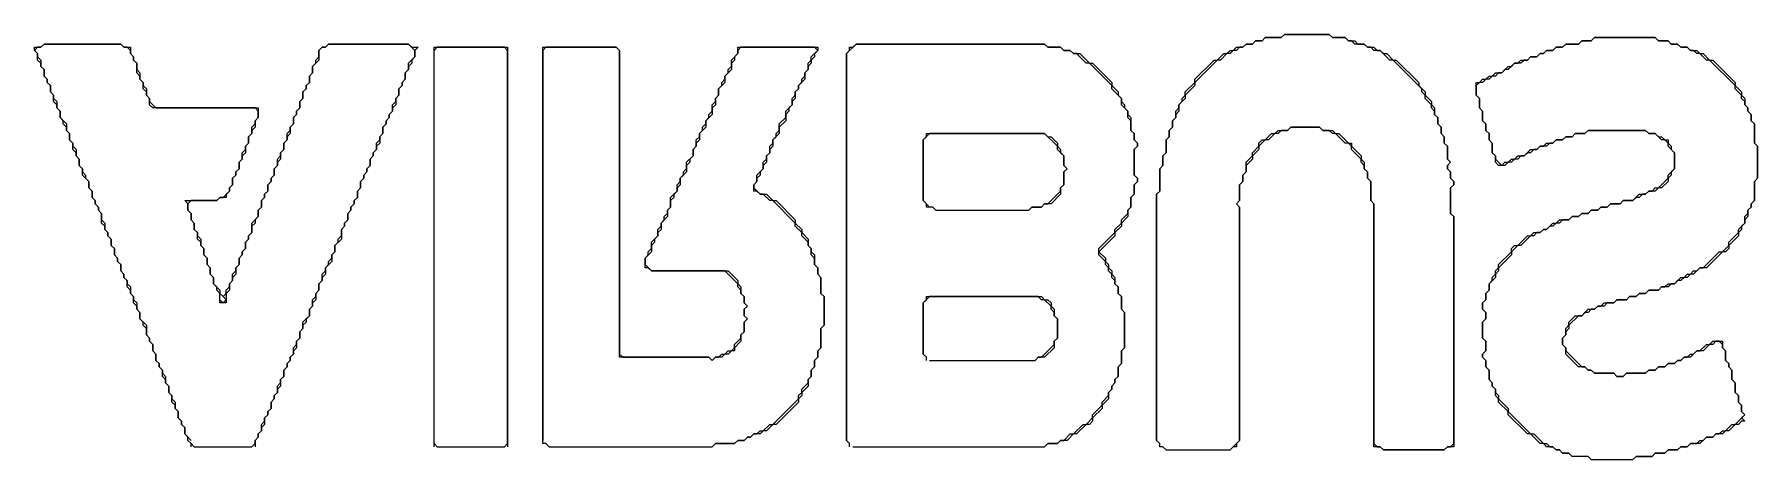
# Model space of a CAD drawing. Header units: metres. Extents: x 80 to 619, y 233 to 366.
import ezdxf

# ---------------------------------------------------------------- set-up
doc = ezdxf.new("R2010")
doc.units = ezdxf.units.M
doc.layers.add('BITMAP_CONTOUR_LINES', color=3, linetype='Continuous')

msp = doc.modelspace()

# ---------------------------------------------------------------- linework, layer by layer
at = {"layer": 'BITMAP_CONTOUR_LINES', "lineweight": 20}
for p, q in [((81, 362), (80, 361)), ((80, 361), (80, 362)), ((80, 362), (82, 362)), ((82, 362), (81, 362)), ((83, 363), (82, 362)), ((82, 362), (83, 363)), ((107, 363), (83, 363)), ((83, 363), (107, 363)), ((108, 362), (107, 363)), ((107, 363), (108, 362)), ((109, 362), (108, 362)), ((108, 362), (110, 362)), ((110, 361), (109, 362)), ((110, 362), (110, 360)), ((170, 362), (169, 361)), ((169, 361), (170, 362)), ((171, 362), (170, 362)), ((170, 362), (171, 362)), ((172, 363), (171, 362)), ((171, 362), (172, 363)), ((197, 363), (172, 363)), ((172, 363), (197, 363)), ((199, 361), (197, 363)), ((197, 363), (198, 362)), ((198, 362), (200, 362)), ((200, 362), (199, 361)), ((206, 362), (205, 361)), ((205, 237), (205, 362)), ((205, 362), (228, 362)), ((205, 237), (205, 362)), ((227, 362), (206, 362)), ((228, 361), (227, 362)), ((228, 362), (228, 237)), ((240, 362), (239, 361)), ((239, 238), (239, 362)), ((239, 362), (262, 362)), ((262, 362), (240, 362)), ((263, 361), (262, 362)), ((262, 362), (263, 361)), ((301, 362), (300, 361)), ((300, 360), (300, 362)), ((300, 362), (325, 362)), ((324, 362), (301, 362)), ((325, 361), (324, 362)), ((325, 362), (325, 361)), ((337, 363), (334, 360)), ((335, 361), (335, 362)), ((335, 362), (336, 362)), ((336, 362), (337, 363)), ((396, 363), (337, 363)), ((337, 363), (396, 363)), ((397, 362), (396, 363)), ((396, 363), (397, 362)), ((401, 362), (397, 362)), ((397, 362), (401, 362)), ((402, 361), (401, 362)), ((401, 362), (402, 361)), ((455, 361), (456, 362)), ((457, 362), (456, 361)), ((456, 362), (458, 362)), ((458, 362), (457, 362)), ((459, 363), (458, 362)), ((458, 362), (459, 363)), ((461, 363), (459, 363)), ((459, 363), (461, 363)), ((462, 364), (461, 363)), ((461, 363), (462, 364)), ((464, 364), (462, 364)), ((462, 364), (464, 364)), ((465, 365), (464, 364)), ((464, 364), (465, 365)), ((470, 365), (465, 365)), ((465, 365), (470, 365)), ((471, 366), (470, 365)), ((470, 365), (471, 366)), ((485, 366), (471, 366)), ((471, 366), (485, 366)), ((486, 365), (485, 366)), ((485, 366), (486, 365)), ((490, 365), (486, 365)), ((486, 365), (490, 365)), ((491, 364), (490, 365)), ((490, 365), (491, 364)), ((492, 364), (491, 364)), ((491, 364), (493, 364)), ((493, 363), (492, 364)), ((493, 364), (494, 363)), ((496, 363), (493, 363)), ((494, 363), (496, 363)), ((497, 362), (496, 363)), ((496, 363), (497, 362)), ((498, 362), (497, 362)), ((497, 362), (499, 362)), ((499, 361), (498, 362)), ((499, 362), (500, 361)), ((556, 362), (555, 361)), ((555, 361), (556, 362)), ((558, 362), (556, 362)), ((556, 362), (558, 362)), ((559, 363), (558, 362)), ((558, 362), (559, 363)), ((563, 363), (559, 363)), ((559, 363), (563, 363)), ((564, 364), (563, 363)), ((563, 363), (564, 364)), ((567, 364), (564, 364)), ((564, 364), (567, 364)), ((568, 365), (567, 364)), ((567, 364), (568, 365)), ((587, 365), (568, 365)), ((568, 365), (587, 365)), ((588, 364), (587, 365)), ((587, 365), (588, 364)), ((591, 364), (588, 364)), ((588, 364), (591, 364)), ((592, 363), (591, 364)), ((591, 364), (592, 363)), ((594, 363), (592, 363)), ((592, 363), (594, 363)), ((595, 362), (594, 363)), ((594, 363), (595, 362)), ((597, 362), (595, 362)), ((595, 362), (597, 362)), ((598, 361), (597, 362)), ((597, 362), (598, 361)), ((80, 361), (81, 360)), ((81, 360), (80, 361)), ((81, 360), (81, 359)), ((81, 358), (81, 360)), ((81, 359), (82, 358)), ((82, 357), (81, 358)), ((82, 358), (82, 356)), ((82, 356), (82, 357)), ((82, 356), (83, 355)), ((83, 355), (82, 356)), ((110, 360), (110, 361)), ((111, 359), (110, 360)), ((110, 360), (111, 359)), ((111, 358), (111, 359)), ((111, 359), (111, 358)), ((112, 357), (111, 358)), ((111, 358), (112, 357)), ((112, 354), (112, 357)), ((112, 357), (112, 355)), ((169, 358), (167, 356)), ((167, 356), (168, 357)), ((167, 356), (167, 354)), ((167, 354), (167, 356)), ((168, 358), (169, 359)), ((168, 357), (168, 358)), ((169, 361), (169, 358)), ((169, 359), (169, 361)), ((197, 357), (199, 359)), ((197, 355), (197, 357)), ((198, 357), (197, 356)), ((197, 356), (197, 355)), ((199, 359), (198, 358)), ((198, 358), (198, 357)), ((199, 359), (199, 361)), ((199, 361), (199, 359)), ((228, 238), (228, 361)), ((239, 361), (239, 239)), ((263, 265), (263, 361)), ((263, 361), (263, 266)), ((297, 355), (298, 356)), ((298, 358), (300, 360)), ((299, 358), (298, 357)), ((298, 356), (298, 358)), ((298, 357), (298, 355)), ((300, 360), (299, 359)), ((299, 359), (299, 358)), ((300, 361), (300, 360)), ((322, 357), (323, 358)), ((322, 355), (322, 357)), ((323, 357), (322, 356)), ((322, 356), (322, 355)), ((323, 359), (325, 361)), ((323, 358), (323, 359)), ((324, 359), (323, 358)), ((323, 358), (323, 357)), ((325, 361), (324, 360)), ((324, 360), (324, 359)), ((334, 360), (335, 361)), ((334, 360), (334, 239)), ((334, 239), (334, 360)), ((404, 361), (402, 361)), ((402, 361), (404, 361)), ((405, 360), (404, 361)), ((404, 361), (405, 360)), ((406, 360), (405, 360)), ((405, 360), (407, 360)), ((409, 357), (406, 360)), ((407, 360), (410, 357)), ((410, 357), (409, 357)), ((417, 350), (410, 357)), ((410, 357), (411, 357)), ((411, 357), (417, 351)), ((450, 358), (443, 351)), ((443, 352), (449, 358)), ((449, 358), (450, 358)), ((450, 358), (452, 360)), ((451, 358), (450, 358)), ((453, 360), (451, 358)), ((452, 360), (453, 360)), ((453, 360), (454, 361)), ((454, 360), (453, 360)), ((455, 361), (454, 360)), ((454, 361), (455, 361)), ((456, 361), (455, 361)), ((501, 361), (499, 361)), ((500, 361), (501, 361)), ((504, 358), (501, 361)), ((501, 361), (502, 360)), ((502, 360), (503, 360)), ((503, 360), (505, 358)), ((505, 358), (504, 358)), ((514, 349), (505, 358)), ((505, 358), (506, 358)), ((506, 358), (513, 351)), ((539, 354), (541, 356)), ((543, 357), (541, 355)), ((541, 356), (542, 356)), ((542, 356), (543, 357)), ((545, 357), (543, 357)), ((543, 357), (544, 357)), ((544, 357), (545, 358)), ((546, 358), (545, 357)), ((545, 358), (547, 358)), ((547, 358), (546, 358)), ((548, 359), (547, 358)), ((547, 358), (548, 359)), ((550, 359), (548, 359)), ((548, 359), (550, 359)), ((551, 360), (550, 359)), ((550, 359), (551, 360)), ((552, 360), (551, 360)), ((551, 360), (552, 360)), ((553, 361), (552, 360)), ((552, 360), (553, 361)), ((555, 361), (553, 361)), ((553, 361), (555, 361)), ((599, 361), (598, 361)), ((598, 361), (600, 361)), ((600, 360), (599, 361)), ((600, 361), (601, 360)), ((601, 360), (600, 360)), ((603, 358), (601, 360)), ((601, 360), (602, 360)), ((602, 360), (604, 358)), ((604, 358), (603, 358)), ((612, 350), (604, 358)), ((604, 358), (605, 358)), ((605, 358), (612, 351)), ((83, 355), (83, 353)), ((83, 353), (83, 355)), ((83, 353), (84, 352)), ((84, 352), (83, 353)), ((84, 352), (84, 351)), ((84, 351), (84, 352)), ((84, 351), (85, 350)), ((85, 350), (84, 351)), ((112, 355), (113, 354)), ((113, 353), (112, 354)), ((113, 354), (113, 352)), ((113, 352), (113, 353)), ((114, 351), (113, 352)), ((113, 352), (114, 351)), ((114, 349), (114, 351)), ((114, 351), (114, 350)), ((166, 351), (165, 350)), ((165, 350), (166, 351)), ((167, 354), (166, 353)), ((166, 353), (167, 354)), ((166, 353), (166, 351)), ((166, 351), (166, 353)), ((195, 351), (196, 352)), ((196, 352), (195, 351)), ((195, 350), (195, 351)), ((195, 351), (195, 350)), ((196, 354), (197, 355)), ((197, 355), (196, 354)), ((196, 352), (196, 354)), ((196, 354), (196, 352)), ((296, 351), (294, 349)), ((295, 351), (296, 352)), ((295, 350), (295, 351)), ((298, 355), (296, 353)), ((296, 353), (297, 354)), ((296, 353), (296, 351)), ((296, 352), (296, 353)), ((297, 354), (297, 355)), ((321, 352), (319, 350)), ((319, 350), (320, 351)), ((320, 352), (321, 353)), ((320, 351), (320, 352)), ((321, 354), (322, 355)), ((322, 355), (321, 354)), ((321, 353), (321, 354)), ((321, 354), (321, 352)), ((417, 351), (417, 350)), ((440, 348), (443, 351)), ((443, 351), (443, 352)), ((443, 351), (443, 350)), ((513, 351), (513, 350)), ((532, 351), (531, 350)), ((531, 347), (531, 351)), ((531, 351), (532, 351)), ((532, 351), (533, 352)), ((533, 351), (532, 351)), ((534, 352), (533, 351)), ((533, 352), (534, 352)), ((534, 352), (535, 353)), ((535, 352), (534, 352)), ((536, 353), (535, 352)), ((535, 353), (536, 353)), ((536, 353), (537, 354)), ((537, 353), (536, 353)), ((538, 354), (537, 353)), ((537, 354), (539, 354)), ((539, 354), (538, 354)), ((540, 355), (539, 354)), ((541, 355), (540, 355)), ((612, 351), (612, 350)), ((85, 350), (85, 348)), ((85, 348), (85, 350)), ((85, 348), (86, 347)), ((86, 347), (85, 348)), ((86, 347), (86, 346)), ((86, 345), (86, 347)), ((86, 346), (87, 345)), ((87, 344), (86, 345)), ((87, 345), (87, 343)), ((114, 350), (115, 349)), ((115, 348), (114, 349)), ((115, 349), (115, 347)), ((115, 347), (115, 348)), ((116, 346), (115, 347)), ((115, 347), (116, 346)), ((116, 344), (116, 346)), ((116, 346), (116, 345)), ((116, 345), (118, 343)), ((164, 346), (163, 345)), ((163, 345), (164, 346)), ((163, 345), (163, 343)), ((163, 343), (163, 345)), ((165, 349), (164, 348)), ((164, 348), (165, 349)), ((164, 348), (164, 346)), ((164, 346), (164, 348)), ((165, 350), (165, 349)), ((165, 349), (165, 350)), ((192, 344), (193, 345)), ((193, 346), (194, 347)), ((194, 347), (193, 346)), ((193, 345), (193, 346)), ((193, 346), (193, 344)), ((194, 349), (195, 350)), ((195, 350), (194, 349)), ((194, 347), (194, 349)), ((194, 349), (194, 347)), ((292, 344), (293, 345)), ((294, 347), (293, 346)), ((293, 346), (294, 347)), ((293, 346), (293, 344)), ((293, 345), (293, 346)), ((294, 349), (295, 350)), ((294, 349), (294, 347)), ((294, 347), (294, 349)), ((317, 346), (318, 347)), ((317, 344), (317, 346)), ((318, 346), (317, 345)), ((317, 345), (317, 344)), ((318, 348), (319, 349)), ((319, 349), (318, 348)), ((318, 347), (318, 348)), ((318, 348), (318, 346)), ((319, 349), (319, 350)), ((319, 350), (319, 349)), ((417, 349), (417, 350)), ((417, 350), (419, 348)), ((420, 346), (417, 349)), ((419, 348), (419, 347)), ((419, 347), (420, 346)), ((420, 344), (420, 346)), ((420, 346), (420, 345)), ((420, 345), (421, 344)), ((440, 346), (438, 344)), ((438, 344), (439, 345)), ((439, 346), (440, 347)), ((439, 345), (439, 346)), ((443, 350), (440, 347)), ((440, 347), (440, 348)), ((440, 347), (440, 346)), ((513, 350), (515, 348)), ((514, 348), (514, 349)), ((515, 347), (514, 348)), ((515, 348), (515, 347)), ((515, 346), (515, 347)), ((515, 347), (517, 345)), ((517, 344), (515, 346)), ((517, 345), (517, 344)), ((531, 350), (531, 347)), ((531, 347), (532, 346)), ((532, 346), (531, 347)), ((532, 346), (532, 343)), ((532, 343), (532, 346)), ((612, 349), (612, 350)), ((612, 350), (614, 348)), ((614, 347), (612, 349)), ((614, 348), (614, 347)), ((614, 346), (614, 347)), ((614, 347), (615, 346)), ((615, 345), (614, 346)), ((615, 346), (615, 344)), ((615, 344), (615, 345)), ((87, 343), (87, 344)), ((87, 343), (88, 342)), ((88, 342), (87, 343)), ((88, 342), (88, 340)), ((88, 340), (88, 342)), ((88, 340), (90, 338)), ((89, 339), (88, 340)), ((117, 343), (116, 344)), ((149, 343), (117, 343)), ((118, 343), (150, 343)), ((150, 342), (149, 343)), ((149, 339), (150, 340)), ((150, 340), (149, 339)), ((150, 343), (150, 340)), ((150, 340), (150, 342)), ((162, 341), (161, 340)), ((161, 340), (162, 341)), ((161, 340), (161, 338)), ((161, 338), (161, 340)), ((163, 343), (162, 342)), ((162, 342), (163, 343)), ((162, 342), (162, 341)), ((162, 341), (162, 342)), ((190, 339), (191, 340)), ((191, 340), (190, 339)), ((191, 341), (192, 342)), ((192, 342), (191, 341)), ((191, 340), (191, 341)), ((191, 341), (191, 340)), ((192, 342), (192, 344)), ((193, 344), (192, 343)), ((192, 343), (192, 342)), ((292, 341), (290, 339)), ((290, 339), (291, 340)), ((291, 341), (292, 342)), ((291, 340), (291, 341)), ((293, 344), (292, 343)), ((292, 342), (292, 344)), ((292, 343), (292, 341)), ((313, 338), (315, 340)), ((315, 342), (317, 344)), ((315, 340), (315, 342)), ((316, 342), (315, 341)), ((315, 341), (315, 339)), ((317, 344), (316, 343)), ((316, 343), (316, 342)), ((422, 342), (420, 344)), ((421, 344), (421, 343)), ((421, 343), (422, 342)), ((422, 340), (422, 342)), ((422, 342), (422, 341)), ((422, 341), (423, 340)), ((423, 339), (422, 340)), ((423, 340), (423, 336)), ((437, 340), (436, 339)), ((436, 339), (437, 340)), ((437, 342), (438, 343)), ((438, 342), (437, 341)), ((437, 340), (437, 342)), ((437, 341), (437, 340)), ((438, 344), (438, 342)), ((438, 343), (438, 344)), ((517, 343), (517, 344)), ((517, 344), (518, 343)), ((518, 342), (517, 343)), ((518, 343), (518, 341)), ((518, 341), (518, 342)), ((519, 340), (518, 341)), ((518, 341), (519, 340)), ((519, 338), (519, 340)), ((519, 340), (519, 338)), ((532, 343), (533, 342)), ((533, 342), (532, 343)), ((533, 342), (533, 339)), ((533, 339), (533, 342)), ((616, 343), (615, 344)), ((615, 344), (616, 343)), ((616, 342), (616, 343)), ((616, 343), (616, 342)), ((617, 341), (616, 342)), ((616, 342), (617, 341)), ((617, 339), (617, 341)), ((617, 341), (617, 339)), ((89, 338), (89, 339)), ((90, 337), (89, 338)), ((90, 338), (90, 336)), ((90, 336), (90, 337)), ((90, 336), (91, 335)), ((91, 335), (90, 336)), ((91, 335), (91, 333)), ((91, 333), (91, 335)), ((147, 334), (148, 335)), ((148, 335), (147, 334)), ((148, 337), (149, 338)), ((148, 335), (148, 337)), ((149, 337), (148, 336)), ((148, 336), (148, 335)), ((149, 338), (149, 339)), ((149, 339), (149, 337)), ((159, 335), (160, 336)), ((160, 335), (159, 334)), ((159, 333), (159, 335)), ((161, 338), (160, 337)), ((160, 337), (161, 338)), ((160, 337), (160, 335)), ((160, 336), (160, 337)), ((188, 334), (189, 335)), ((189, 335), (188, 334)), ((189, 337), (190, 338)), ((190, 338), (189, 337)), ((189, 335), (189, 337)), ((189, 337), (189, 335)), ((190, 338), (190, 339)), ((190, 339), (190, 338)), ((290, 337), (288, 335)), ((288, 335), (289, 336)), ((288, 335), (288, 333)), ((288, 334), (288, 335)), ((289, 337), (290, 338)), ((289, 336), (289, 337)), ((290, 339), (290, 337)), ((290, 338), (290, 339)), ((313, 335), (311, 333)), ((312, 335), (313, 336)), ((312, 334), (312, 335)), ((315, 339), (313, 337)), ((313, 336), (313, 338)), ((313, 337), (313, 335)), ((360, 335), (358, 333)), ((359, 334), (359, 335)), ((359, 335), (396, 335)), ((396, 335), (360, 335)), ((400, 331), (396, 335)), ((396, 335), (397, 334)), ((423, 336), (423, 339)), ((424, 335), (423, 336)), ((423, 336), (424, 335)), ((424, 333), (424, 335)), ((424, 335), (424, 333)), ((436, 337), (435, 336)), ((435, 336), (436, 337)), ((435, 336), (435, 334)), ((435, 334), (435, 336)), ((436, 339), (436, 337)), ((436, 337), (436, 339)), ((465, 333), (467, 335)), ((468, 335), (466, 333)), ((467, 335), (468, 335)), ((468, 335), (469, 336)), ((469, 335), (468, 335)), ((469, 336), (472, 336)), ((470, 336), (469, 335)), ((472, 336), (470, 336)), ((472, 336), (473, 337)), ((473, 337), (472, 336)), ((473, 337), (482, 337)), ((482, 337), (473, 337)), ((482, 337), (483, 336)), ((483, 336), (482, 337)), ((483, 336), (486, 336)), ((485, 336), (483, 336)), ((486, 335), (485, 336)), ((486, 336), (487, 335)), ((487, 335), (486, 335)), ((487, 335), (488, 335)), ((490, 332), (487, 335)), ((488, 335), (491, 332)), ((520, 337), (519, 338)), ((519, 338), (520, 337)), ((520, 335), (520, 337)), ((520, 337), (520, 335)), ((521, 334), (520, 335)), ((520, 335), (521, 334)), ((533, 339), (534, 338)), ((534, 338), (533, 339)), ((534, 338), (534, 336)), ((534, 336), (534, 338)), ((534, 336), (535, 335)), ((535, 335), (534, 336)), ((535, 335), (535, 333)), ((535, 333), (535, 335)), ((561, 334), (562, 335)), ((562, 335), (561, 334)), ((562, 335), (565, 335)), ((565, 335), (562, 335)), ((565, 335), (566, 336)), ((566, 336), (565, 335)), ((566, 336), (584, 336)), ((584, 336), (566, 336)), ((584, 336), (585, 335)), ((585, 335), (584, 336)), ((585, 335), (587, 335)), ((587, 335), (585, 335)), ((587, 335), (588, 334)), ((589, 333), (587, 335)), ((618, 338), (617, 339)), ((617, 339), (618, 338)), ((618, 332), (618, 338)), ((618, 338), (618, 332)), ((91, 333), (92, 332)), ((92, 332), (91, 333)), ((92, 332), (92, 331)), ((92, 330), (92, 332)), ((92, 331), (93, 330)), ((93, 329), (92, 330)), ((93, 330), (93, 328)), ((93, 328), (93, 329)), ((145, 329), (146, 330)), ((145, 327), (145, 329)), ((146, 329), (145, 328)), ((146, 331), (147, 332)), ((147, 332), (146, 331)), ((146, 330), (146, 331)), ((146, 331), (146, 329)), ((147, 332), (147, 334)), ((147, 334), (147, 332)), ((158, 330), (157, 329)), ((157, 329), (158, 330)), ((157, 329), (157, 327)), ((157, 328), (157, 329)), ((159, 333), (158, 332)), ((158, 332), (159, 333)), ((158, 332), (158, 330)), ((158, 330), (158, 332)), ((159, 334), (159, 333)), ((186, 329), (187, 330)), ((187, 330), (186, 329)), ((186, 328), (186, 329)), ((186, 329), (186, 328)), ((187, 332), (188, 333)), ((187, 330), (187, 332)), ((188, 332), (187, 331)), ((187, 331), (187, 330)), ((188, 333), (188, 334)), ((188, 334), (188, 332)), ((287, 331), (286, 330)), ((286, 330), (287, 331)), ((286, 330), (286, 328)), ((286, 328), (286, 330)), ((287, 333), (288, 334)), ((288, 333), (287, 332)), ((287, 331), (287, 333)), ((287, 332), (287, 331)), ((309, 328), (310, 329)), ((310, 329), (309, 328)), ((310, 331), (311, 332)), ((310, 329), (310, 331)), ((311, 331), (310, 330)), ((310, 330), (310, 329)), ((311, 333), (312, 334)), ((311, 332), (311, 333)), ((311, 333), (311, 331)), ((358, 333), (359, 334)), ((358, 333), (358, 314)), ((358, 314), (358, 333)), ((397, 334), (398, 334)), ((398, 334), (400, 332)), ((400, 332), (400, 331)), ((400, 330), (400, 331)), ((400, 331), (401, 330)), ((402, 328), (400, 330)), ((401, 330), (401, 329)), ((401, 329), (402, 328)), ((425, 332), (424, 333)), ((424, 333), (425, 332)), ((424, 330), (425, 331)), ((425, 331), (424, 330)), ((424, 322), (424, 330)), ((424, 330), (424, 322)), ((425, 331), (425, 332)), ((425, 332), (425, 331)), ((434, 329), (433, 328)), ((433, 328), (434, 329)), ((435, 334), (434, 333)), ((434, 333), (435, 334)), ((434, 333), (434, 329)), ((434, 329), (434, 333)), ((461, 329), (463, 331)), ((463, 330), (461, 328)), ((461, 328), (461, 329)), ((463, 332), (464, 333)), ((465, 333), (463, 331)), ((463, 331), (463, 332)), ((463, 331), (463, 330)), ((464, 333), (465, 333)), ((466, 333), (465, 333)), ((491, 332), (490, 332)), ((491, 332), (492, 332)), ((492, 331), (491, 332)), ((492, 332), (492, 331)), ((492, 331), (495, 328)), ((492, 330), (492, 331)), ((495, 327), (492, 330)), ((521, 332), (521, 334)), ((521, 334), (521, 332)), ((522, 331), (521, 332)), ((521, 332), (522, 331)), ((522, 327), (522, 331)), ((522, 331), (522, 327)), ((535, 333), (536, 332)), ((536, 332), (535, 333)), ((536, 332), (536, 329)), ((536, 329), (536, 332)), ((536, 329), (537, 328)), ((537, 328), (536, 329)), ((546, 328), (548, 330)), ((547, 329), (546, 328)), ((548, 329), (547, 329)), ((548, 330), (550, 330)), ((549, 330), (548, 329)), ((550, 330), (549, 330)), ((550, 330), (551, 331)), ((551, 331), (550, 330)), ((551, 331), (552, 331)), ((553, 331), (551, 331)), ((552, 331), (553, 332)), ((553, 332), (555, 332)), ((554, 332), (553, 331)), ((555, 332), (554, 332)), ((555, 332), (556, 333)), ((556, 333), (555, 332)), ((556, 333), (558, 333)), ((558, 333), (556, 333)), ((558, 333), (559, 334)), ((559, 334), (558, 333)), ((559, 334), (561, 334)), ((561, 334), (559, 334)), ((588, 334), (589, 334)), ((589, 334), (590, 333)), ((590, 333), (589, 333)), ((590, 333), (591, 333)), ((591, 332), (590, 333)), ((591, 333), (591, 332)), ((591, 332), (592, 331)), ((591, 331), (591, 332)), ((593, 329), (591, 331)), ((592, 331), (592, 330)), ((592, 330), (593, 329)), ((593, 329), (593, 324)), ((593, 324), (593, 329)), ((619, 331), (618, 332)), ((618, 332), (619, 331)), ((619, 321), (619, 331)), ((619, 331), (619, 321)), ((93, 328), (94, 327)), ((94, 327), (93, 328)), ((94, 327), (94, 325)), ((94, 325), (94, 327)), ((94, 325), (95, 324)), ((95, 324), (94, 325)), ((95, 324), (95, 323)), ((95, 322), (95, 324)), ((143, 323), (144, 324)), ((144, 324), (143, 323)), ((144, 326), (145, 327)), ((145, 327), (144, 326)), ((144, 324), (144, 326)), ((144, 326), (144, 324)), ((145, 328), (145, 327)), ((156, 325), (155, 324)), ((155, 324), (156, 325)), ((155, 324), (155, 322)), ((155, 322), (155, 324)), ((156, 327), (157, 328)), ((157, 327), (156, 326)), ((156, 325), (156, 327)), ((156, 326), (156, 325)), ((184, 324), (185, 325)), ((185, 325), (184, 324)), ((184, 323), (184, 324)), ((184, 324), (184, 323)), ((185, 327), (186, 328)), ((186, 328), (185, 327)), ((185, 325), (185, 327)), ((185, 327), (185, 325)), ((283, 323), (284, 324)), ((284, 326), (286, 328)), ((285, 326), (284, 325)), ((284, 324), (284, 326)), ((284, 325), (284, 323)), ((286, 328), (285, 327)), ((285, 327), (285, 326)), ((306, 322), (308, 324)), ((308, 324), (307, 323)), ((308, 326), (309, 327)), ((308, 324), (308, 326)), ((309, 326), (308, 325)), ((308, 325), (308, 324)), ((309, 327), (309, 328)), ((309, 328), (309, 326)), ((402, 325), (402, 328)), ((402, 328), (402, 325)), ((403, 324), (402, 325)), ((402, 325), (403, 324)), ((402, 323), (403, 324)), ((403, 324), (402, 323)), ((433, 325), (432, 324)), ((432, 324), (433, 325)), ((432, 324), (432, 317)), ((432, 317), (432, 324)), ((433, 328), (433, 325)), ((433, 325), (433, 328)), ((459, 326), (461, 328)), ((461, 327), (459, 325)), ((459, 323), (459, 326)), ((459, 325), (459, 323)), ((461, 328), (461, 327)), ((495, 328), (495, 327)), ((495, 327), (496, 326)), ((495, 326), (495, 327)), ((496, 325), (495, 326)), ((496, 326), (496, 324)), ((496, 324), (496, 325)), ((496, 324), (497, 323)), ((497, 323), (496, 324)), ((523, 326), (522, 327)), ((522, 327), (523, 326)), ((522, 325), (523, 326)), ((523, 326), (522, 325)), ((522, 324), (522, 325)), ((522, 325), (522, 324)), ((523, 323), (522, 324)), ((522, 324), (523, 323)), ((537, 328), (537, 327)), ((537, 326), (537, 328)), ((537, 327), (539, 325)), ((538, 325), (537, 326)), ((540, 325), (538, 325)), ((539, 325), (540, 326)), ((540, 326), (541, 326)), ((541, 326), (540, 325)), ((541, 326), (542, 327)), ((542, 326), (541, 326)), ((542, 327), (543, 327)), ((543, 327), (542, 326)), ((543, 327), (544, 328)), ((544, 327), (543, 327)), ((544, 328), (546, 328)), ((545, 328), (544, 327)), ((546, 328), (545, 328)), ((591, 322), (593, 324)), ((593, 324), (592, 323)), ((95, 323), (96, 322)), ((97, 320), (95, 322)), ((96, 322), (96, 321)), ((96, 321), (97, 320)), ((97, 320), (97, 318)), ((97, 318), (97, 320)), ((141, 318), (142, 319)), ((142, 319), (141, 318)), ((142, 321), (143, 322)), ((143, 322), (142, 321)), ((142, 319), (142, 321)), ((142, 321), (142, 319)), ((143, 322), (143, 323)), ((143, 323), (143, 322)), ((154, 320), (153, 319)), ((153, 319), (154, 320)), ((153, 319), (153, 317)), ((153, 317), (153, 319)), ((155, 322), (154, 321)), ((154, 321), (155, 322)), ((154, 321), (154, 320)), ((154, 320), (154, 321)), ((182, 320), (183, 321)), ((183, 321), (182, 320)), ((182, 318), (182, 320)), ((182, 320), (182, 318)), ((183, 322), (184, 323)), ((184, 323), (183, 322)), ((183, 321), (183, 322)), ((183, 322), (183, 321)), ((281, 319), (282, 320)), ((282, 319), (281, 318)), ((281, 317), (281, 319)), ((284, 323), (282, 321)), ((282, 321), (283, 322)), ((282, 321), (282, 319)), ((282, 320), (282, 321)), ((283, 322), (283, 323)), ((305, 319), (306, 320)), ((306, 320), (305, 319)), ((305, 317), (305, 319)), ((305, 319), (305, 318)), ((306, 320), (306, 322)), ((307, 322), (306, 321)), ((306, 321), (306, 320)), ((307, 323), (307, 322)), ((401, 318), (402, 319)), ((402, 319), (401, 318)), ((402, 319), (402, 323)), ((402, 323), (402, 319)), ((425, 321), (424, 322)), ((424, 322), (425, 321)), ((424, 319), (425, 320)), ((425, 320), (424, 319)), ((424, 316), (424, 319)), ((424, 319), (424, 316)), ((425, 320), (425, 321)), ((425, 321), (425, 320)), ((457, 319), (458, 320)), ((458, 320), (457, 319)), ((457, 314), (457, 319)), ((457, 319), (457, 314)), ((458, 322), (459, 323)), ((459, 323), (458, 322)), ((458, 320), (458, 322)), ((458, 322), (458, 320)), ((497, 323), (497, 321)), ((497, 321), (497, 323)), ((497, 321), (498, 320)), ((498, 320), (497, 321)), ((498, 320), (498, 314)), ((498, 314), (498, 320)), ((523, 321), (523, 323)), ((523, 323), (523, 321)), ((524, 320), (523, 321)), ((523, 321), (524, 320)), ((523, 318), (524, 319)), ((524, 319), (523, 318)), ((524, 319), (524, 320)), ((524, 320), (524, 319)), ((588, 318), (591, 321)), ((591, 320), (589, 318)), ((592, 322), (591, 321)), ((591, 321), (591, 322)), ((591, 321), (591, 320)), ((592, 323), (592, 322)), ((618, 320), (619, 321)), ((619, 321), (618, 320)), ((618, 314), (618, 320)), ((618, 320), (618, 314)), ((97, 318), (98, 317)), ((98, 317), (97, 318)), ((98, 317), (98, 315)), ((98, 315), (98, 317)), ((98, 315), (99, 314)), ((99, 314), (98, 315)), ((99, 314), (99, 313)), ((99, 313), (99, 314)), ((99, 313), (100, 312)), ((100, 312), (99, 313)), ((128, 313), (127, 314)), ((127, 314), (137, 314)), ((129, 314), (128, 313)), ((128, 311), (128, 313)), ((128, 313), (128, 311)), ((137, 314), (129, 314)), ((137, 314), (138, 315)), ((138, 315), (137, 314)), ((138, 315), (139, 315)), ((140, 315), (138, 315)), ((139, 315), (141, 317)), ((141, 317), (140, 316)), ((140, 316), (140, 315)), ((141, 317), (141, 318)), ((141, 318), (141, 317)), ((152, 315), (151, 314)), ((151, 314), (152, 315)), ((151, 314), (151, 312)), ((151, 312), (151, 314)), ((153, 317), (152, 316)), ((152, 316), (153, 317)), ((152, 316), (152, 315)), ((152, 315), (152, 316)), ((179, 312), (180, 313)), ((180, 313), (179, 312)), ((180, 314), (181, 315)), ((181, 315), (180, 314)), ((180, 313), (180, 314)), ((180, 314), (180, 313)), ((181, 317), (182, 318)), ((182, 318), (181, 317)), ((181, 315), (181, 317)), ((181, 317), (181, 315)), ((279, 315), (281, 317)), ((280, 315), (279, 314)), ((279, 312), (279, 315)), ((279, 314), (279, 312)), ((281, 317), (280, 316)), ((280, 316), (280, 315)), ((281, 318), (281, 317)), ((305, 318), (307, 316)), ((306, 317), (305, 317)), ((307, 316), (306, 317)), ((308, 316), (307, 316)), ((307, 316), (309, 316)), ((310, 314), (308, 316)), ((309, 316), (311, 314)), ((311, 314), (310, 314)), ((318, 307), (311, 314)), ((311, 314), (312, 314)), ((312, 314), (318, 308)), ((358, 314), (360, 312)), ((359, 313), (358, 314)), ((359, 312), (359, 313)), ((395, 312), (396, 313)), ((396, 313), (395, 312)), ((396, 313), (397, 313)), ((398, 313), (396, 313)), ((397, 313), (401, 317)), ((401, 316), (398, 313)), ((401, 317), (401, 318)), ((401, 318), (401, 316)), ((423, 315), (424, 316)), ((424, 316), (423, 315)), ((423, 312), (423, 315)), ((423, 315), (423, 312)), ((432, 317), (431, 316)), ((431, 316), (432, 317)), ((431, 316), (431, 239)), ((431, 239), (431, 316)), ((456, 313), (457, 314)), ((457, 314), (456, 313)), ((457, 312), (456, 313)), ((456, 313), (457, 312)), ((498, 314), (499, 313)), ((499, 313), (498, 314)), ((499, 313), (499, 238)), ((499, 237), (499, 313)), ((523, 310), (523, 318)), ((523, 318), (523, 310)), ((573, 313), (572, 312)), ((572, 312), (573, 313)), ((576, 313), (573, 313)), ((573, 313), (576, 313)), ((577, 314), (576, 313)), ((576, 313), (577, 314)), ((580, 314), (577, 314)), ((577, 314), (580, 314)), ((580, 314), (582, 316)), ((581, 315), (580, 314)), ((582, 315), (581, 315)), ((583, 316), (582, 315)), ((582, 316), (584, 316)), ((584, 316), (583, 316)), ((585, 317), (584, 316)), ((584, 316), (585, 317)), ((587, 317), (585, 317)), ((585, 317), (586, 317)), ((586, 317), (587, 318)), ((588, 318), (587, 317)), ((587, 318), (588, 318)), ((589, 318), (588, 318)), ((617, 313), (618, 314)), ((618, 314), (617, 313)), ((617, 312), (617, 313)), ((617, 313), (617, 312)), ((100, 312), (100, 311)), ((100, 311), (100, 312)), ((100, 311), (101, 310)), ((101, 310), (100, 311)), ((101, 310), (101, 308)), ((101, 307), (101, 310)), ((101, 308), (102, 307)), ((129, 310), (128, 311)), ((128, 311), (129, 310)), ((129, 308), (129, 310)), ((129, 310), (129, 308)), ((130, 307), (129, 308)), ((129, 308), (130, 307)), ((148, 307), (150, 309)), ((150, 309), (149, 308)), ((149, 308), (149, 307)), ((151, 312), (150, 311)), ((150, 311), (151, 312)), ((150, 311), (150, 309)), ((150, 309), (150, 311)), ((177, 307), (178, 308)), ((178, 308), (177, 307)), ((178, 310), (179, 311)), ((179, 311), (178, 310)), ((178, 308), (178, 310)), ((178, 310), (178, 308)), ((179, 311), (179, 312)), ((179, 312), (179, 311)), ((278, 309), (276, 307)), ((276, 307), (277, 308)), ((277, 309), (278, 310)), ((277, 308), (277, 309)), ((279, 312), (278, 311)), ((278, 311), (279, 312)), ((278, 311), (278, 309)), ((278, 310), (278, 311)), ((318, 308), (318, 307)), ((361, 312), (359, 312)), ((361, 312), (362, 311)), ((361, 312), (362, 311)), ((362, 311), (361, 312)), ((362, 311), (361, 312)), ((362, 311), (391, 311)), ((391, 311), (392, 312)), ((392, 312), (391, 311)), ((392, 312), (395, 312)), ((395, 312), (392, 312)), ((420, 308), (422, 310)), ((422, 309), (420, 307)), ((420, 307), (420, 308)), ((422, 311), (423, 312)), ((423, 312), (422, 311)), ((422, 310), (422, 311)), ((422, 311), (422, 309)), ((457, 239), (457, 312)), ((457, 312), (457, 239)), ((524, 309), (523, 310)), ((523, 310), (524, 309)), ((524, 238), (524, 309)), ((524, 309), (524, 237)), ((556, 307), (557, 308)), ((558, 308), (557, 307)), ((557, 308), (560, 308)), ((560, 308), (558, 308)), ((561, 309), (560, 308)), ((560, 308), (561, 309)), ((563, 309), (561, 309)), ((561, 309), (563, 309)), ((564, 310), (563, 309)), ((563, 309), (564, 310)), ((566, 310), (564, 310)), ((564, 310), (566, 310)), ((567, 311), (566, 310)), ((566, 310), (567, 311)), ((569, 311), (567, 311)), ((567, 311), (569, 311)), ((570, 312), (569, 311)), ((569, 311), (570, 312)), ((572, 312), (570, 312)), ((570, 312), (572, 312)), ((615, 309), (616, 310)), ((615, 307), (615, 309)), ((616, 309), (615, 308)), ((615, 308), (615, 307)), ((616, 311), (617, 312)), ((617, 312), (616, 311)), ((616, 310), (616, 311)), ((616, 311), (616, 309)), ((102, 306), (101, 307)), ((102, 307), (102, 305)), ((102, 305), (102, 306)), ((102, 305), (103, 304)), ((103, 304), (102, 305)), ((103, 304), (103, 303)), ((103, 303), (103, 304)), ((103, 303), (104, 302)), ((104, 302), (103, 303)), ((104, 302), (104, 300)), ((104, 300), (104, 302)), ((130, 305), (130, 307)), ((130, 307), (130, 305)), ((131, 304), (130, 305)), ((130, 305), (131, 304)), ((131, 302), (131, 304)), ((131, 304), (131, 303)), ((131, 303), (132, 302)), ((132, 301), (131, 302)), ((132, 302), (132, 300)), ((147, 302), (146, 301)), ((146, 301), (147, 302)), ((148, 304), (147, 303)), ((147, 303), (148, 304)), ((147, 303), (147, 302)), ((147, 302), (147, 303)), ((149, 307), (148, 306)), ((148, 304), (148, 307)), ((148, 306), (148, 304)), ((176, 302), (174, 300)), ((175, 302), (176, 303)), ((175, 301), (175, 302)), ((176, 305), (177, 306)), ((177, 306), (176, 305)), ((176, 303), (176, 305)), ((176, 305), (176, 302)), ((177, 306), (177, 307)), ((177, 307), (177, 306)), ((273, 301), (275, 303)), ((275, 303), (274, 302)), ((274, 302), (274, 301)), ((275, 305), (276, 306)), ((276, 305), (275, 304)), ((275, 303), (275, 305)), ((275, 304), (275, 303)), ((276, 307), (276, 305)), ((276, 306), (276, 307)), ((318, 306), (318, 307)), ((318, 307), (320, 305)), ((320, 304), (318, 306)), ((320, 305), (320, 304)), ((320, 303), (320, 304)), ((320, 304), (322, 302)), ((322, 301), (320, 303)), ((322, 302), (322, 300)), ((413, 299), (418, 304)), ((418, 303), (413, 298)), ((418, 305), (420, 307)), ((420, 306), (418, 304)), ((418, 304), (418, 305)), ((418, 304), (418, 303)), ((420, 307), (420, 306)), ((544, 300), (547, 303)), ((548, 303), (545, 300)), ((547, 303), (548, 303)), ((548, 303), (549, 304)), ((549, 303), (548, 303)), ((550, 304), (549, 303)), ((549, 304), (551, 304)), ((551, 304), (550, 304)), ((552, 305), (551, 304)), ((551, 304), (552, 305)), ((553, 305), (552, 305)), ((552, 305), (553, 305)), ((553, 305), (555, 307)), ((554, 306), (553, 305)), ((555, 306), (554, 306)), ((556, 307), (555, 306)), ((555, 307), (556, 307)), ((557, 307), (556, 307)), ((610, 301), (613, 304)), ((613, 303), (610, 300)), ((613, 305), (615, 307)), ((613, 304), (613, 305)), ((614, 305), (613, 304)), ((613, 304), (613, 303)), ((615, 307), (614, 306)), ((614, 306), (614, 305)), ((104, 300), (105, 299)), ((105, 299), (104, 300)), ((105, 299), (105, 297)), ((105, 297), (105, 299)), ((105, 297), (106, 296)), ((106, 296), (105, 297)), ((132, 300), (132, 301)), ((133, 299), (132, 300)), ((132, 300), (133, 299)), ((133, 297), (133, 299)), ((133, 299), (133, 297)), ((134, 296), (133, 297)), ((133, 297), (134, 296)), ((145, 297), (144, 296)), ((144, 296), (145, 297)), ((146, 299), (145, 298)), ((145, 298), (146, 299)), ((145, 298), (145, 297)), ((145, 297), (145, 298)), ((146, 301), (146, 299)), ((146, 299), (146, 301)), ((173, 297), (174, 298)), ((174, 298), (173, 297)), ((173, 296), (173, 297)), ((173, 297), (173, 295)), ((174, 300), (175, 301)), ((174, 298), (174, 300)), ((174, 300), (174, 298)), ((273, 298), (271, 296)), ((271, 296), (272, 297)), ((272, 298), (273, 299)), ((272, 297), (272, 298)), ((274, 301), (273, 300)), ((273, 299), (273, 301)), ((273, 300), (273, 298)), ((322, 300), (322, 301)), ((323, 299), (322, 300)), ((322, 300), (323, 299)), ((323, 297), (323, 299)), ((323, 299), (323, 298)), ((323, 298), (324, 297)), ((324, 296), (323, 297)), ((324, 297), (324, 294)), ((413, 297), (413, 299)), ((413, 298), (415, 296)), ((415, 295), (413, 297)), ((538, 294), (542, 298)), ((542, 297), (538, 293)), ((544, 300), (542, 298)), ((542, 299), (543, 300)), ((542, 298), (542, 299)), ((542, 298), (542, 297)), ((543, 300), (544, 300)), ((545, 300), (544, 300)), ((602, 293), (607, 298)), ((608, 298), (603, 293)), ((607, 298), (608, 298)), ((608, 298), (610, 300)), ((609, 298), (608, 298)), ((610, 299), (609, 298)), ((610, 300), (610, 301)), ((610, 300), (610, 299)), ((106, 296), (106, 295)), ((106, 295), (106, 296)), ((106, 295), (107, 294)), ((107, 294), (106, 295)), ((107, 294), (107, 292)), ((107, 292), (107, 294)), ((107, 292), (108, 291)), ((108, 291), (107, 292)), ((134, 294), (134, 296)), ((134, 296), (134, 294)), ((135, 293), (134, 294)), ((134, 294), (135, 293)), ((135, 291), (135, 293)), ((135, 293), (135, 291)), ((142, 291), (143, 292)), ((144, 294), (143, 293)), ((143, 293), (144, 294)), ((143, 293), (143, 291)), ((143, 292), (143, 293)), ((144, 296), (144, 294)), ((144, 294), (144, 296)), ((170, 291), (171, 292)), ((173, 295), (171, 293)), ((171, 293), (172, 294)), ((171, 292), (171, 293)), ((171, 293), (171, 291)), ((172, 295), (173, 296)), ((172, 294), (172, 295)), ((271, 296), (271, 294)), ((271, 293), (271, 296)), ((271, 294), (273, 292)), ((272, 293), (271, 293)), ((273, 292), (272, 293)), ((273, 292), (297, 292)), ((296, 292), (273, 292)), ((300, 288), (296, 292)), ((297, 292), (300, 289)), ((324, 294), (324, 296)), ((325, 293), (324, 294)), ((324, 294), (325, 293)), ((325, 291), (325, 293)), ((325, 293), (325, 291)), ((415, 296), (415, 295)), ((415, 294), (415, 295)), ((415, 295), (416, 294)), ((416, 293), (415, 294)), ((416, 294), (416, 293)), ((416, 292), (416, 293)), ((416, 293), (417, 292)), ((417, 291), (416, 292)), ((417, 292), (417, 291)), ((537, 292), (538, 293)), ((538, 292), (537, 291)), ((537, 291), (537, 292)), ((538, 293), (538, 294)), ((538, 293), (538, 292)), ((598, 291), (599, 292)), ((601, 293), (599, 291)), ((599, 292), (600, 292)), ((600, 292), (601, 293)), ((601, 293), (602, 293)), ((603, 293), (601, 293)), ((108, 291), (108, 290)), ((108, 290), (108, 291)), ((108, 290), (109, 289)), ((109, 289), (108, 290)), ((109, 289), (109, 288)), ((109, 287), (109, 289)), ((109, 288), (110, 287)), ((110, 286), (109, 287)), ((110, 287), (110, 285)), ((110, 285), (110, 286)), ((136, 290), (135, 291)), ((135, 291), (136, 290)), ((136, 288), (136, 290)), ((136, 290), (136, 288)), ((137, 287), (136, 288)), ((136, 288), (138, 286)), ((137, 286), (137, 287)), ((138, 285), (137, 286)), ((138, 286), (138, 285)), ((140, 286), (141, 287)), ((141, 286), (140, 285)), ((140, 285), (140, 286)), ((142, 289), (141, 288)), ((141, 288), (142, 289)), ((141, 288), (141, 286)), ((141, 287), (141, 288)), ((143, 291), (142, 290)), ((142, 289), (142, 291)), ((142, 290), (142, 289)), ((168, 285), (169, 286)), ((169, 286), (168, 285)), ((169, 288), (170, 289)), ((170, 289), (169, 288)), ((169, 286), (169, 288)), ((169, 288), (169, 286)), ((170, 289), (170, 291)), ((171, 291), (170, 290)), ((170, 290), (170, 289)), ((300, 289), (300, 288)), ((300, 288), (301, 287)), ((300, 287), (300, 288)), ((301, 286), (300, 287)), ((301, 287), (301, 285)), ((301, 285), (301, 286)), ((326, 290), (325, 291)), ((325, 291), (326, 290)), ((326, 285), (326, 290)), ((326, 290), (326, 285)), ((417, 290), (417, 291)), ((417, 291), (418, 290)), ((418, 289), (417, 290)), ((418, 290), (418, 288)), ((418, 288), (418, 289)), ((419, 287), (418, 288)), ((418, 288), (419, 287)), ((419, 285), (419, 287)), ((419, 287), (419, 285)), ((535, 286), (534, 285)), ((534, 285), (535, 286)), ((537, 290), (535, 288)), ((535, 288), (536, 289)), ((535, 288), (535, 286)), ((535, 286), (535, 288)), ((536, 290), (537, 291)), ((536, 289), (536, 290)), ((537, 291), (537, 290)), ((584, 285), (585, 286)), ((585, 286), (584, 285)), ((585, 286), (588, 286)), ((588, 286), (585, 286)), ((588, 286), (589, 287)), ((589, 287), (588, 286)), ((589, 287), (590, 287)), ((591, 287), (589, 287)), ((590, 287), (591, 288)), ((591, 288), (593, 288)), ((592, 288), (591, 287)), ((593, 288), (592, 288)), ((593, 288), (595, 290)), ((594, 289), (593, 288)), ((595, 289), (594, 289)), ((595, 290), (596, 290)), ((596, 290), (595, 289)), ((596, 290), (597, 291)), ((597, 290), (596, 290)), ((597, 291), (598, 291)), ((598, 291), (597, 290)), ((599, 291), (598, 291)), ((110, 285), (111, 284)), ((111, 284), (110, 285)), ((111, 284), (111, 283)), ((111, 282), (111, 284)), ((111, 283), (112, 282)), ((112, 281), (111, 282)), ((112, 282), (112, 280)), ((112, 280), (112, 281)), ((138, 282), (138, 285)), ((138, 285), (139, 284)), ((138, 283), (139, 282)), ((138, 283), (139, 282)), ((140, 282), (138, 282)), ((139, 284), (140, 285)), ((140, 283), (139, 284)), ((139, 282), (140, 283)), ((140, 285), (140, 282)), ((166, 280), (167, 281)), ((167, 281), (166, 280)), ((167, 283), (168, 284)), ((167, 281), (167, 283)), ((168, 283), (167, 282)), ((167, 282), (167, 281)), ((168, 284), (168, 285)), ((168, 285), (168, 283)), ((301, 285), (302, 284)), ((302, 284), (301, 285)), ((302, 284), (302, 282)), ((302, 282), (302, 284)), ((302, 282), (303, 281)), ((303, 281), (302, 282)), ((303, 281), (302, 280)), ((302, 280), (303, 281)), ((327, 284), (326, 285)), ((326, 285), (327, 284)), ((327, 275), (327, 284)), ((327, 284), (327, 275)), ((360, 284), (358, 282)), ((358, 282), (359, 283)), ((358, 282), (358, 266)), ((358, 266), (358, 282)), ((359, 283), (359, 284)), ((359, 284), (395, 284)), ((394, 284), (360, 284)), ((395, 283), (394, 284)), ((395, 284), (396, 283)), ((396, 283), (395, 283)), ((398, 281), (396, 283)), ((396, 283), (397, 283)), ((397, 283), (398, 282)), ((398, 282), (398, 281)), ((398, 280), (398, 281)), ((398, 281), (399, 280)), ((420, 284), (419, 285)), ((419, 285), (420, 284)), ((420, 280), (420, 284)), ((420, 284), (420, 280)), ((534, 283), (533, 282)), ((533, 282), (534, 283)), ((533, 282), (533, 280)), ((533, 280), (533, 282)), ((534, 285), (534, 283)), ((534, 283), (534, 285)), ((568, 280), (569, 281)), ((569, 281), (568, 280)), ((569, 281), (570, 281)), ((571, 281), (569, 281)), ((570, 281), (571, 282)), ((571, 282), (574, 282)), ((572, 282), (571, 281)), ((574, 282), (572, 282)), ((574, 282), (575, 283)), ((575, 283), (574, 282)), ((575, 283), (578, 283)), ((578, 283), (575, 283)), ((578, 283), (579, 284)), ((579, 284), (578, 283)), ((579, 284), (581, 284)), ((581, 284), (579, 284)), ((581, 284), (582, 285)), ((582, 285), (581, 284)), ((582, 285), (584, 285)), ((584, 285), (582, 285)), ((112, 280), (113, 279)), ((113, 279), (112, 280)), ((113, 279), (113, 277)), ((113, 277), (113, 279)), ((113, 277), (115, 275)), ((114, 276), (113, 277)), ((114, 275), (114, 276)), ((115, 274), (114, 275)), ((115, 275), (115, 272)), ((164, 276), (166, 278)), ((164, 274), (164, 276)), ((165, 276), (164, 275)), ((164, 275), (164, 274)), ((166, 278), (165, 277)), ((165, 277), (165, 276)), ((166, 278), (166, 280)), ((166, 280), (166, 278)), ((302, 280), (302, 278)), ((302, 278), (302, 280)), ((302, 278), (303, 277)), ((303, 277), (302, 278)), ((303, 277), (302, 276)), ((302, 276), (303, 277)), ((302, 276), (302, 273)), ((302, 273), (302, 276)), ((326, 274), (327, 275)), ((327, 275), (326, 274)), ((399, 279), (398, 280)), ((399, 280), (399, 278)), ((399, 278), (399, 279)), ((400, 277), (399, 278)), ((399, 278), (400, 277)), ((400, 271), (400, 277)), ((400, 277), (400, 271)), ((421, 279), (420, 280)), ((420, 280), (421, 279)), ((421, 268), (421, 279)), ((421, 279), (421, 268)), ((533, 280), (534, 279)), ((534, 279), (533, 280)), ((534, 277), (533, 276)), ((533, 276), (534, 277)), ((533, 276), (533, 271)), ((533, 271), (533, 276)), ((534, 279), (534, 277)), ((534, 277), (534, 279)), ((559, 274), (560, 275)), ((560, 276), (562, 278)), ((563, 278), (560, 275)), ((560, 275), (560, 276)), ((560, 275), (560, 274)), ((562, 278), (564, 278)), ((564, 278), (563, 278)), ((564, 278), (566, 280)), ((565, 279), (564, 278)), ((566, 279), (565, 279)), ((566, 280), (568, 280)), ((567, 280), (566, 279)), ((568, 280), (567, 280)), ((115, 272), (115, 274)), ((115, 272), (116, 271)), ((116, 271), (115, 272)), ((116, 271), (116, 270)), ((116, 270), (116, 271)), ((116, 270), (117, 269)), ((117, 269), (116, 270)), ((162, 270), (163, 271)), ((163, 271), (162, 270)), ((162, 269), (162, 270)), ((162, 270), (162, 268)), ((163, 273), (164, 274)), ((164, 274), (163, 273)), ((163, 271), (163, 273)), ((163, 273), (163, 271)), ((299, 269), (301, 271)), ((301, 270), (299, 268)), ((302, 273), (301, 272)), ((301, 272), (302, 273)), ((301, 272), (301, 270)), ((301, 271), (301, 272)), ((326, 268), (326, 274)), ((326, 274), (326, 268)), ((399, 270), (400, 271)), ((400, 271), (399, 270)), ((399, 269), (399, 270)), ((399, 270), (399, 268)), ((533, 271), (534, 270)), ((534, 270), (533, 271)), ((534, 270), (534, 267)), ((534, 267), (534, 270)), ((558, 271), (559, 272)), ((559, 272), (558, 271)), ((558, 269), (558, 271)), ((558, 271), (558, 269)), ((559, 272), (559, 274)), ((560, 274), (559, 273)), ((559, 273), (559, 272)), ((604, 269), (605, 270)), ((606, 270), (605, 269)), ((605, 270), (608, 270)), ((607, 270), (606, 270)), ((608, 269), (607, 270)), ((608, 270), (608, 268)), ((117, 269), (117, 267)), ((117, 267), (117, 269)), ((117, 267), (118, 266)), ((118, 266), (117, 267)), ((118, 266), (118, 264)), ((118, 264), (118, 266)), ((160, 265), (161, 266)), ((161, 266), (160, 265)), ((160, 264), (160, 265)), ((160, 265), (160, 264)), ((161, 268), (162, 269)), ((161, 266), (161, 268)), ((162, 268), (161, 267)), ((161, 267), (161, 266)), ((263, 266), (264, 265)), ((291, 265), (263, 265)), ((264, 265), (291, 265)), ((292, 264), (291, 265)), ((291, 265), (292, 264)), ((293, 265), (292, 264)), ((292, 264), (293, 265)), ((295, 265), (293, 265)), ((293, 265), (294, 265)), ((294, 265), (295, 266)), ((296, 266), (295, 265)), ((295, 266), (296, 266)), ((296, 266), (297, 267)), ((297, 266), (296, 266)), ((298, 267), (297, 266)), ((297, 267), (298, 267)), ((298, 267), (299, 268)), ((299, 267), (298, 267)), ((299, 268), (299, 269)), ((299, 268), (299, 267)), ((324, 264), (325, 265)), ((325, 265), (324, 264)), ((325, 267), (326, 268)), ((326, 268), (325, 267)), ((325, 265), (325, 267)), ((325, 267), (325, 265)), ((359, 265), (358, 266)), ((359, 264), (359, 265)), ((359, 264), (359, 265)), ((393, 264), (394, 265)), ((394, 265), (393, 264)), ((394, 265), (395, 265)), ((396, 265), (394, 265)), ((395, 265), (399, 269)), ((399, 268), (396, 265)), ((420, 267), (421, 268)), ((421, 268), (420, 267)), ((420, 263), (420, 267)), ((420, 267), (420, 263)), ((534, 267), (533, 266)), ((533, 266), (534, 267)), ((533, 266), (533, 265)), ((533, 265), (533, 266)), ((533, 265), (534, 264)), ((534, 264), (533, 265)), ((559, 268), (558, 269)), ((558, 269), (559, 268)), ((559, 266), (559, 268)), ((559, 268), (559, 267)), ((559, 267), (564, 262)), ((563, 262), (559, 266)), ((596, 265), (595, 264)), ((595, 264), (596, 265)), ((598, 265), (596, 265)), ((596, 265), (597, 265)), ((597, 265), (598, 266)), ((600, 267), (598, 265)), ((598, 266), (599, 266)), ((599, 266), (600, 267)), ((602, 267), (600, 267)), ((600, 267), (601, 267)), ((601, 267), (603, 269)), ((604, 269), (602, 267)), ((603, 269), (604, 269)), ((605, 269), (604, 269)), ((608, 268), (608, 269)), ((609, 267), (608, 268)), ((608, 268), (609, 267)), ((609, 264), (609, 267)), ((609, 267), (609, 264)), ((118, 264), (119, 263)), ((119, 263), (118, 264)), ((119, 263), (119, 262)), ((119, 262), (119, 263)), ((119, 262), (120, 261)), ((120, 261), (119, 262)), ((120, 261), (120, 260)), ((120, 259), (120, 261)), ((120, 260), (121, 259)), ((121, 258), (120, 259)), ((121, 259), (121, 257)), ((157, 258), (158, 259)), ((158, 259), (157, 258)), ((158, 261), (159, 262)), ((159, 262), (158, 261)), ((158, 259), (158, 261)), ((158, 261), (158, 259)), ((159, 263), (160, 264)), ((160, 264), (159, 263)), ((159, 262), (159, 263)), ((159, 263), (159, 262)), ((322, 258), (323, 259)), ((323, 259), (322, 258)), ((323, 261), (324, 262)), ((324, 262), (323, 261)), ((323, 259), (323, 261)), ((323, 261), (323, 259)), ((324, 262), (324, 264)), ((324, 264), (324, 262)), ((360, 264), (393, 264)), ((360, 264), (393, 264)), ((418, 258), (419, 259)), ((419, 259), (418, 258)), ((419, 262), (420, 263)), ((420, 263), (419, 262)), ((419, 259), (419, 262)), ((419, 262), (419, 259)), ((534, 264), (534, 262)), ((534, 262), (534, 264)), ((534, 262), (535, 261)), ((535, 261), (534, 262)), ((535, 261), (535, 258)), ((535, 258), (535, 261)), ((565, 262), (563, 262)), ((564, 262), (565, 262)), ((566, 261), (565, 262)), ((565, 262), (566, 261)), ((567, 261), (566, 261)), ((566, 261), (567, 261)), ((568, 260), (567, 261)), ((567, 261), (568, 260)), ((574, 260), (568, 260)), ((568, 260), (574, 260)), ((575, 259), (574, 260)), ((574, 260), (575, 259)), ((577, 259), (575, 259)), ((575, 259), (577, 259)), ((578, 260), (577, 259)), ((577, 259), (578, 260)), ((584, 260), (578, 260)), ((578, 260), (584, 260)), ((585, 261), (584, 260)), ((584, 260), (585, 261)), ((587, 261), (585, 261)), ((585, 261), (587, 261)), ((588, 262), (587, 261)), ((587, 261), (588, 262)), ((590, 262), (588, 262)), ((588, 262), (590, 262)), ((591, 263), (590, 262)), ((590, 262), (591, 263)), ((593, 263), (591, 263)), ((591, 263), (593, 263)), ((594, 264), (593, 263)), ((593, 263), (594, 264)), ((595, 264), (594, 264)), ((594, 264), (595, 264)), ((610, 263), (609, 264)), ((609, 264), (610, 263)), ((610, 262), (610, 263)), ((610, 263), (610, 262)), ((611, 261), (610, 262)), ((610, 262), (611, 261)), ((611, 258), (611, 261)), ((611, 261), (611, 258)), ((121, 257), (121, 258)), ((121, 257), (122, 256)), ((122, 256), (121, 257)), ((122, 256), (122, 254)), ((122, 254), (122, 256)), ((122, 254), (123, 253)), ((123, 253), (122, 254)), ((155, 253), (156, 254)), ((156, 254), (155, 253)), ((156, 256), (157, 257)), ((156, 254), (156, 256)), ((157, 256), (156, 255)), ((156, 255), (156, 254)), ((157, 257), (157, 258)), ((157, 258), (157, 256)), ((319, 253), (320, 254)), ((320, 255), (322, 257)), ((322, 256), (320, 254)), ((320, 254), (320, 255)), ((320, 254), (320, 253)), ((322, 257), (322, 258)), ((322, 258), (322, 256)), ((416, 254), (417, 255)), ((417, 255), (416, 254)), ((416, 253), (416, 254)), ((416, 254), (416, 252)), ((417, 256), (418, 257)), ((418, 257), (417, 256)), ((417, 255), (417, 256)), ((417, 256), (417, 255)), ((418, 257), (418, 258)), ((418, 258), (418, 257)), ((535, 258), (536, 257)), ((536, 257), (535, 258)), ((536, 257), (536, 256)), ((536, 256), (536, 257)), ((536, 256), (537, 255)), ((537, 255), (536, 256)), ((537, 255), (537, 254)), ((537, 253), (537, 255)), ((537, 254), (538, 253)), ((612, 257), (611, 258)), ((611, 258), (612, 257)), ((612, 254), (612, 257)), ((612, 257), (612, 254)), ((613, 253), (612, 254)), ((612, 254), (613, 253)), ((123, 253), (123, 252)), ((123, 251), (123, 253)), ((123, 252), (124, 251)), ((124, 250), (123, 251)), ((124, 251), (124, 249)), ((124, 249), (124, 250)), ((124, 249), (125, 248)), ((125, 248), (124, 249)), ((125, 248), (125, 246)), ((125, 246), (125, 248)), ((153, 248), (154, 249)), ((154, 249), (153, 248)), ((153, 247), (153, 248)), ((153, 248), (153, 247)), ((154, 251), (155, 252)), ((155, 252), (154, 251)), ((154, 249), (154, 251)), ((154, 251), (154, 249)), ((155, 252), (155, 253)), ((155, 253), (155, 252)), ((311, 244), (319, 252)), ((319, 251), (312, 244)), ((319, 252), (319, 253)), ((320, 253), (319, 252)), ((319, 252), (319, 251)), ((411, 247), (414, 250)), ((414, 249), (411, 246)), ((414, 251), (416, 253)), ((416, 252), (414, 250)), ((414, 250), (414, 251)), ((414, 250), (414, 249)), ((538, 252), (537, 253)), ((538, 253), (538, 252)), ((538, 252), (541, 249)), ((538, 251), (538, 252)), ((541, 248), (538, 251)), ((541, 249), (541, 248)), ((541, 248), (548, 241)), ((541, 247), (541, 248)), ((613, 251), (613, 253)), ((613, 253), (613, 251)), ((614, 250), (613, 251)), ((613, 251), (614, 250)), ((614, 248), (614, 250)), ((614, 250), (614, 248)), ((615, 247), (614, 248)), ((614, 248), (615, 247)), ((125, 246), (126, 245)), ((126, 245), (125, 246)), ((126, 245), (126, 244)), ((126, 244), (126, 245)), ((126, 244), (127, 243)), ((127, 243), (126, 244)), ((127, 243), (127, 241)), ((127, 241), (127, 243)), ((151, 244), (152, 245)), ((151, 242), (151, 244)), ((152, 244), (151, 243)), ((151, 243), (151, 242)), ((152, 246), (153, 247)), ((153, 247), (152, 246)), ((152, 245), (152, 246)), ((152, 246), (152, 244)), ((308, 242), (310, 244)), ((311, 244), (309, 242)), ((310, 244), (311, 244)), ((312, 244), (311, 244)), ((405, 241), (408, 244)), ((409, 244), (406, 241)), ((408, 244), (409, 244)), ((409, 244), (411, 246)), ((410, 244), (409, 244)), ((411, 245), (410, 244)), ((411, 246), (411, 247)), ((411, 246), (411, 245)), ((547, 241), (541, 247)), ((609, 242), (611, 244)), ((612, 244), (610, 242)), ((611, 244), (612, 244)), ((612, 244), (615, 247)), ((613, 244), (612, 244)), ((614, 245), (613, 244)), ((615, 247), (614, 246)), ((614, 246), (615, 245)), ((615, 245), (614, 245)), ((127, 241), (129, 239)), ((128, 240), (127, 241)), ((128, 239), (128, 240)), ((129, 238), (128, 239)), ((129, 238), (130, 237)), ((129, 238), (130, 237)), ((129, 237), (129, 238)), ((129, 237), (129, 238)), ((148, 237), (149, 238)), ((149, 239), (150, 240)), ((150, 240), (149, 239)), ((149, 238), (149, 239)), ((149, 239), (149, 237)), ((150, 241), (151, 242)), ((151, 242), (150, 241)), ((150, 240), (150, 241)), ((150, 241), (150, 240)), ((205, 238), (206, 237)), ((205, 238), (206, 237)), ((227, 237), (228, 238)), ((240, 238), (239, 238)), ((241, 237), (240, 238)), ((241, 237), (240, 238)), ((292, 237), (293, 238)), ((293, 238), (292, 237)), ((293, 238), (299, 238)), ((299, 238), (293, 238)), ((299, 238), (300, 239)), ((300, 239), (299, 238)), ((300, 239), (302, 239)), ((302, 239), (300, 239)), ((302, 239), (303, 240)), ((303, 240), (302, 239)), ((303, 240), (304, 240)), ((304, 240), (303, 240)), ((304, 240), (305, 241)), ((305, 241), (304, 240)), ((305, 241), (306, 241)), ((307, 241), (305, 241)), ((306, 241), (307, 242)), ((307, 242), (308, 242)), ((308, 242), (307, 241)), ((309, 242), (308, 242)), ((335, 238), (334, 239)), ((335, 237), (335, 238)), ((335, 237), (335, 238)), ((396, 237), (397, 238)), ((397, 238), (396, 237)), ((397, 238), (400, 238)), ((400, 238), (397, 238)), ((400, 238), (401, 239)), ((401, 239), (400, 238)), ((401, 239), (402, 239)), ((403, 239), (401, 239)), ((402, 239), (404, 241)), ((405, 241), (403, 239)), ((404, 241), (405, 241)), ((406, 241), (405, 241)), ((432, 238), (431, 239)), ((432, 237), (432, 238)), ((454, 236), (457, 239)), ((457, 239), (456, 238)), ((456, 238), (456, 237)), ((499, 238), (500, 237)), ((523, 237), (524, 238)), ((548, 241), (547, 241)), ((548, 241), (549, 241)), ((551, 238), (548, 241)), ((549, 241), (552, 238)), ((552, 238), (551, 238)), ((552, 238), (553, 238)), ((553, 237), (552, 238)), ((553, 238), (554, 237)), ((597, 237), (598, 238)), ((598, 238), (597, 237)), ((598, 238), (600, 238)), ((601, 238), (598, 238)), ((600, 238), (601, 239)), ((603, 240), (601, 238)), ((601, 239), (602, 239)), ((602, 239), (603, 240)), ((603, 240), (605, 240)), ((605, 240), (603, 240)), ((605, 240), (606, 241)), ((606, 241), (605, 240)), ((606, 241), (607, 241)), ((608, 241), (606, 241)), ((607, 241), (608, 242)), ((608, 242), (609, 242)), ((609, 242), (608, 241)), ((610, 242), (609, 242)), ((130, 237), (148, 237)), ((206, 237), (227, 237)), ((241, 237), (292, 237)), ((241, 237), (292, 237)), ((336, 237), (396, 237)), ((336, 237), (396, 237)), ((433, 237), (432, 237)), ((434, 236), (433, 237)), ((434, 236), (433, 237)), ((434, 236), (454, 236)), ((434, 236), (454, 236)), ((455, 237), (454, 236)), ((456, 237), (455, 237)), ((501, 237), (499, 237)), ((500, 237), (501, 237)), ((501, 237), (502, 236)), ((502, 236), (501, 237)), ((502, 236), (521, 236)), ((521, 236), (502, 236)), ((521, 236), (522, 237)), ((522, 237), (521, 236)), ((522, 237), (523, 237)), ((524, 237), (522, 237)), ((555, 237), (553, 237)), ((554, 237), (555, 237)), ((555, 237), (556, 236)), ((556, 236), (555, 237)), ((556, 236), (557, 236)), ((557, 236), (556, 236)), ((557, 236), (558, 235)), ((558, 235), (557, 236)), ((558, 235), (560, 235)), ((560, 235), (558, 235)), ((560, 235), (561, 234)), ((561, 234), (560, 235)), ((566, 234), (561, 234)), ((566, 234), (567, 233)), ((566, 234), (567, 233)), ((567, 233), (566, 234)), ((567, 233), (566, 234)), ((567, 233), (580, 233)), ((580, 233), (581, 234)), ((581, 234), (580, 233)), ((581, 234), (586, 234)), ((586, 234), (581, 234)), ((586, 234), (587, 235)), ((587, 235), (586, 234)), ((587, 235), (590, 235)), ((590, 235), (587, 235)), ((590, 235), (591, 236)), ((591, 236), (590, 235)), ((591, 236), (594, 236)), ((594, 236), (591, 236)), ((594, 236), (595, 237)), ((595, 237), (594, 236)), ((595, 237), (597, 237)), ((597, 237), (595, 237))]:
    msp.add_line(p, q, dxfattribs=at)

doc.saveas('drawing.dxf')
